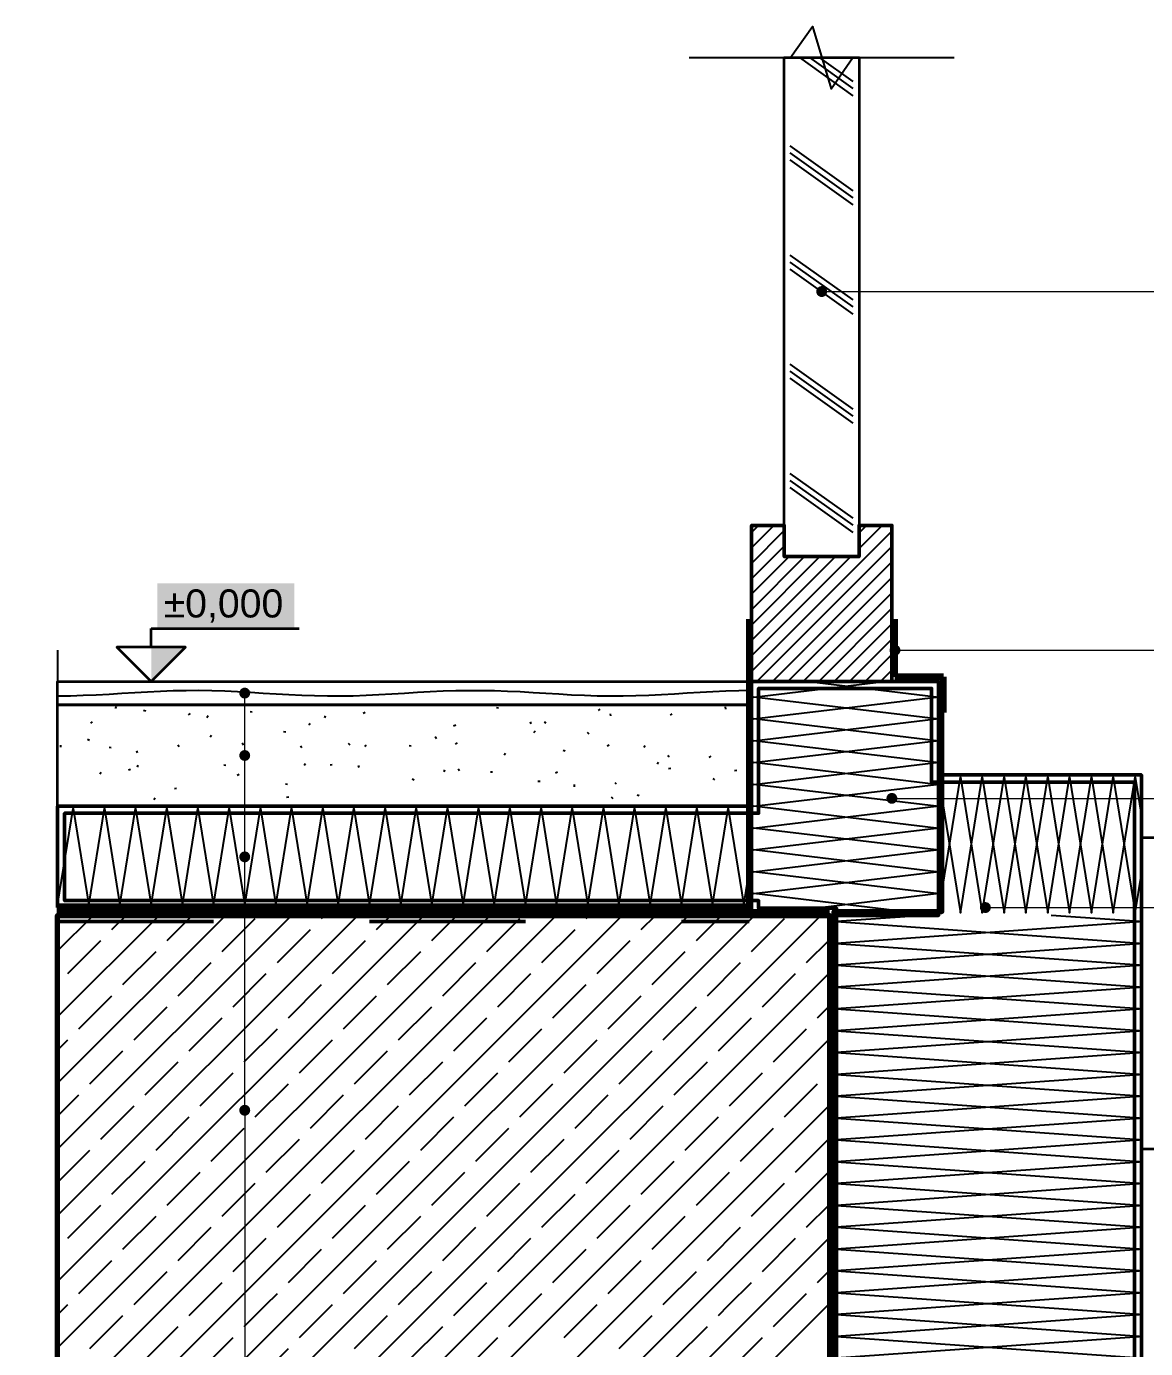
# Model space of a CAD drawing. Header units: metres. Extents: x -0.3 to 46, y -1.6 to 0.9.
# Drawn here: x 21.459 to 22.177, y -0.428 to 0.42 of the extents above; entities that cross this region are included whole.
import ezdxf

# ---------------------------------------------------------------- set-up
doc = ezdxf.new("R2010")
doc.units = ezdxf.units.M
for name, pattern in [('KRESKOWA', [5.25, 4.2, -1.05]), ('KRESKOWA_DROBNA', [3.15, 2.1, -1.05]), ('KROPKOWA', [1.05, 0, -1.05]), ('PUNKTOWA_KROTKA', [6.3, 4.2, -1.05, 0, -1.05])]:
    doc.linetypes.add(name, pattern=pattern)
for name, color, linetype, lineweight, true_color in [('A-DET-HYDRO', 5, 'Continuous', 50, 0x1565c0), ('A-DET-IZOL', 30, 'Continuous', 35, 0xef6c00), ('A-DET-MEMBRANY', 8, 'PUNKTOWA_KROTKA', 25, 0x455a64), ('A-DET-PARO', 6, 'Continuous', 35, 0x7b1fa2), ('A-DET-SZCZEL', 1, 'KRESKOWA', 35, 0xd32f2f)]:
    doc.layers.add(name, color=color, linetype=linetype, lineweight=lineweight, true_color=true_color)
for name, color, linetype, lineweight in [('A-DET-PRZERWA', 8, 'Continuous', 25), ('A-DET-TASMA', 6, 'Continuous', 50), ('A-KRESKOWANIE', 8, 'Continuous', 18), ('A-MASKA', 7, 'Continuous', 18), ('A-OPISY', 2, 'Continuous', 25), ('A-RZEDNE', 1, 'Continuous', 25), ('A-SCIANY-IZOL', 4, 'Continuous', 35), ('A-SCIANY-KONSTR', 7, 'Continuous', 50), ('A-WARSTWY', 8, 'Continuous', 25)]:
    doc.layers.add(name, color=color, linetype=linetype, lineweight=lineweight)
doc.styles.add('PL_ARIAL', font='arial.ttf')

msp = doc.modelspace()

# ---------------------------------------------------------------- hatches: boundary and pattern name
at = {"layer": 'A-MASKA', "true_color": 0xffffff}
msp.add_hatch(color=7, dxfattribs=at).paths.add_polyline_path([(21.5431, 0.03304), (21.63093, 0.03304), (21.63093, 0.063), (21.5431, 0.063)])
at = {"layer": 'A-OPISY', "true_color": 0x000000}
for points in [[(21.9726, 0.25), (21.97248, 0.25091), (21.97213, 0.25175), (21.97158, 0.25247), (21.97085, 0.25303), (21.97001, 0.25338), (21.9691, 0.2535), (21.9682, 0.25338), (21.96735, 0.25303), (21.96663, 0.25247), (21.96607, 0.25175), (21.96572, 0.25091), (21.9656, 0.25), (21.96572, 0.24909), (21.96607, 0.24825), (21.96663, 0.24753), (21.96735, 0.24697), (21.9682, 0.24662), (21.9691, 0.2465), (21.97001, 0.24662), (21.97085, 0.24697), (21.97158, 0.24753), (21.97213, 0.24825), (21.97248, 0.24909)], [(22.0196, 0.02), (22.01948, 0.02091), (22.01913, 0.02175), (22.01858, 0.02247), (22.01785, 0.02303), (22.01701, 0.02338), (22.0161, 0.0235), (22.0152, 0.02338), (22.01435, 0.02303), (22.01363, 0.02247), (22.01307, 0.02175), (22.01272, 0.02091), (22.0126, 0.02), (22.01272, 0.01909), (22.01307, 0.01825), (22.01363, 0.01753), (22.01435, 0.01697), (22.0152, 0.01662), (22.0161, 0.0165), (22.01701, 0.01662), (22.01785, 0.01697), (22.01858, 0.01753), (22.01913, 0.01825), (22.01948, 0.01909)], [(21.6026, -0.0075), (21.60248, -0.00659), (21.60213, -0.00575), (21.60158, -0.00503), (21.60085, -0.00447), (21.60001, -0.00412), (21.5991, -0.004), (21.5982, -0.00412), (21.59735, -0.00447), (21.59663, -0.00503), (21.59607, -0.00575), (21.59572, -0.00659), (21.5956, -0.0075), (21.59572, -0.00841), (21.59607, -0.00925), (21.59663, -0.00997), (21.59735, -0.01053), (21.5982, -0.01088), (21.5991, -0.011), (21.60001, -0.01088), (21.60085, -0.01053), (21.60158, -0.00997), (21.60213, -0.00925), (21.60248, -0.00841)], [(21.6026, -0.0475), (21.60248, -0.04659), (21.60213, -0.04575), (21.60158, -0.04503), (21.60085, -0.04447), (21.60001, -0.04412), (21.5991, -0.044), (21.5982, -0.04412), (21.59735, -0.04447), (21.59663, -0.04503), (21.59607, -0.04575), (21.59572, -0.04659), (21.5956, -0.0475), (21.59572, -0.04841), (21.59607, -0.04925), (21.59663, -0.04997), (21.59735, -0.05053), (21.5982, -0.05088), (21.5991, -0.051), (21.60001, -0.05088), (21.60085, -0.05053), (21.60158, -0.04997), (21.60213, -0.04925), (21.60248, -0.04841)], [(22.0176, -0.075), (22.01748, -0.07409), (22.01713, -0.07325), (22.01658, -0.07253), (22.01585, -0.07197), (22.01501, -0.07162), (22.0141, -0.0715), (22.0132, -0.07162), (22.01235, -0.07197), (22.01163, -0.07253), (22.01107, -0.07325), (22.01072, -0.07409), (22.0106, -0.075), (22.01072, -0.07591), (22.01107, -0.07675), (22.01163, -0.07747), (22.01235, -0.07803), (22.0132, -0.07838), (22.0141, -0.0785), (22.01501, -0.07838), (22.01585, -0.07803), (22.01658, -0.07747), (22.01713, -0.07675), (22.01748, -0.07591)], [(21.6026, -0.1125), (21.60248, -0.11159), (21.60213, -0.11075), (21.60158, -0.11003), (21.60085, -0.10947), (21.60001, -0.10912), (21.5991, -0.109), (21.5982, -0.10912), (21.59735, -0.10947), (21.59663, -0.11003), (21.59607, -0.11075), (21.59572, -0.11159), (21.5956, -0.1125), (21.59572, -0.11341), (21.59607, -0.11425), (21.59663, -0.11497), (21.59735, -0.11553), (21.5982, -0.11588), (21.5991, -0.116), (21.60001, -0.11588), (21.60085, -0.11553), (21.60158, -0.11497), (21.60213, -0.11425), (21.60248, -0.11341)], [(21.6026, -0.1475), (21.60248, -0.14659), (21.60213, -0.14575), (21.60158, -0.14503), (21.60085, -0.14447), (21.60001, -0.14412), (21.5991, -0.144), (21.5982, -0.14412), (21.59735, -0.14447), (21.59663, -0.14503), (21.59607, -0.14575), (21.59572, -0.14659), (21.5956, -0.1475), (21.59572, -0.14841), (21.59607, -0.14925), (21.59663, -0.14997), (21.59735, -0.15053), (21.5982, -0.15088), (21.5991, -0.151), (21.60001, -0.15088), (21.60085, -0.15053), (21.60158, -0.14997), (21.60213, -0.14925), (21.60248, -0.14841)], [(22.0776, -0.145), (22.07748, -0.14409), (22.07713, -0.14325), (22.07658, -0.14253), (22.07585, -0.14197), (22.07501, -0.14162), (22.0741, -0.1415), (22.0732, -0.14162), (22.07235, -0.14197), (22.07163, -0.14253), (22.07107, -0.14325), (22.07072, -0.14409), (22.0706, -0.145), (22.07072, -0.14591), (22.07107, -0.14675), (22.07163, -0.14747), (22.07235, -0.14803), (22.0732, -0.14838), (22.0741, -0.1485), (22.07501, -0.14838), (22.07585, -0.14803), (22.07658, -0.14747), (22.07713, -0.14675), (22.07748, -0.14591)], [(21.6026, -0.275), (21.60248, -0.27409), (21.60213, -0.27325), (21.60158, -0.27253), (21.60085, -0.27197), (21.60001, -0.27162), (21.5991, -0.2715), (21.5982, -0.27162), (21.59735, -0.27197), (21.59663, -0.27253), (21.59607, -0.27325), (21.59572, -0.27409), (21.5956, -0.275), (21.59572, -0.27591), (21.59607, -0.27675), (21.59663, -0.27747), (21.59735, -0.27803), (21.5982, -0.27838), (21.5991, -0.2785), (21.60001, -0.27838), (21.60085, -0.27803), (21.60158, -0.27747), (21.60213, -0.27675), (21.60248, -0.27591)]]:
    msp.add_hatch(color=7, dxfattribs=at).paths.add_polyline_path(points)
at = {"layer": 'A-RZEDNE', "true_color": 0x000000}
msp.add_hatch(color=7, dxfattribs=at).paths.add_polyline_path([(21.5391, 0), (21.5611, 0.022), (21.5391, 0.022)])

# ---------------------------------------------------------------- linework, layer by layer
at = {"layer": 'A-DET-HYDRO', "linetype": 'Continuous', "lineweight": 70, "ltscale": 0.01, "true_color": 0x1565c0, "flags": 128}
for points in [[(21.9771, -0.7), (21.9771, -0.1475), (22.0461, -0.1475), (22.0461, 0)], [(21.4791, -0.1475), (21.9741, -0.1475)]]:
    msp.add_lwpolyline(points, dxfattribs=at)
at = {"layer": 'A-DET-IZOL', "lineweight": 50, "ltscale": 0.01, "true_color": 0xef6c00}
msp.add_lwpolyline([(21.9786, -0.7045), (21.9786, -0.1455), (21.9286, -0.1455), (21.9286, -0.1405), (21.4836, -0.1405), (21.4836, -0.0845), (21.9286, -0.0845), (21.9286, -0.0045), (22.0396, -0.0045), (22.0396, -0.0645), (22.1696, -0.0645), (22.1696, -0.8955), (21.4836, -0.8955), (21.4836, -0.7045)], close=True, dxfattribs=at)
at = {"layer": 'A-DET-MEMBRANY', "linetype": 'KRESKOWA_DROBNA', "lineweight": 25, "ltscale": 0.01, "true_color": 0x757575, "flags": 128}
msp.add_lwpolyline([(22.1741, -0.3), (22.8291, -0.3)], dxfattribs=at)
at = {"layer": 'A-DET-PARO', "linetype": 'Continuous', "lineweight": 50, "ltscale": 0.01, "true_color": 0x7b1fa2, "flags": 128}
msp.add_lwpolyline([(21.4791, -0.1435), (21.9226, -0.1435)], dxfattribs=at)
at = {"layer": 'A-DET-PRZERWA', "lineweight": 25, "ltscale": 0.01, "true_color": 0x000000}
for points in [[(21.8841, 0.4), (21.9491, 0.4), (21.9631, 0.42), (21.9751, 0.38), (21.9891, 0.4), (22.0541, 0.4)], [(21.4791, 0.02), (21.4791, -0.48), (21.4991, -0.494), (21.4591, -0.506), (21.4791, -0.52), (21.4791, -1.02)]]:
    msp.add_lwpolyline(points, dxfattribs=at)
at = {"layer": 'A-DET-SZCZEL', "linetype": 'KRESKOWA', "lineweight": 50, "ltscale": 0.01, "true_color": 0xd32f2f, "flags": 128}
msp.add_lwpolyline([(21.4791, -0.154), (21.9226, -0.154)], dxfattribs=at)
at = {"layer": 'A-DET-TASMA', "linetype": 'Continuous', "lineweight": 100, "ltscale": 0.01, "true_color": 0x7b1fa2, "flags": 128}
msp.add_lwpolyline([(21.9226, 0.04), (21.9226, -0.1505)], dxfattribs=at)
at = {"layer": 'A-DET-TASMA', "linetype": 'KROPKOWA', "lineweight": 100, "ltscale": 0.01, "true_color": 0x1565c0, "flags": 128}
msp.add_lwpolyline([(22.0471, -0.02), (22.0471, 0.003), (22.0161, 0.003), (22.0161, 0.04)], dxfattribs=at)
at = {"layer": 'A-KRESKOWANIE', "lineweight": 25, "ltscale": 0.01}
for points in [[(21.98926, 0.3756), (21.9551, 0.4)], [(21.98926, 0.3801), (21.9614, 0.4)], [(21.98926, 0.3846), (21.9677, 0.4)], [(21.98926, 0.3146), (21.94894, 0.3434)], [(21.98926, 0.3101), (21.94894, 0.3389)], [(21.98926, 0.3056), (21.94894, 0.3344)], [(21.98926, 0.2446), (21.94894, 0.2734)], [(21.98926, 0.2401), (21.94894, 0.2689)], [(21.98926, 0.2356), (21.94894, 0.2644)], [(21.98926, 0.1746), (21.94894, 0.2034)], [(21.98926, 0.1701), (21.94894, 0.1989)], [(21.98926, 0.1656), (21.94894, 0.1944)], [(21.98926, 0.1046), (21.94894, 0.1334)], [(21.98926, 0.1001), (21.94894, 0.1289)], [(21.98926, 0.0956), (21.94894, 0.1244)], [(21.9241, 0.0856), (21.9385, 0.1)], [(21.9241, 0.0955), (21.9286, 0.1)], [(21.9241, 0.0757), (21.9451, 0.0967)], [(21.9241, 0.00641), (22.0141, 0.09641)], [(21.9931, 0.08531), (22.0078, 0.1)], [(21.9931, 0.09521), (21.9979, 0.1)], [(21.9241, 0.0658), (21.9451, 0.0868)], [(21.92759, 0), (22.0141, 0.08651)], [(21.9241, 0.01631), (21.9878, 0.08)], [(21.9241, 0.02621), (21.9779, 0.08)], [(21.9241, 0.03611), (21.968, 0.08)], [(21.9241, 0.04601), (21.9581, 0.08)], [(21.9241, 0.0559), (21.9482, 0.08)], [(21.93749, 0), (22.0141, 0.07661)], [(21.94739, 0), (22.0141, 0.06671)], [(21.95729, 0), (22.0141, 0.05681)], [(21.96719, 0), (22.0141, 0.04691)], [(21.97709, 0), (22.0141, 0.03701)], [(21.98699, 0), (22.0141, 0.02711)], [(21.99689, 0), (22.0141, 0.01721)], [(22.0426, -0.15), (21.9256, -0.136), (22.0426, -0.122), (21.9256, -0.108), (22.0426, -0.094), (21.9256, -0.08), (22.0426, -0.066), (21.9256, -0.052), (22.0426, -0.038), (21.9256, -0.024), (22.0426, -0.01), (21.95903, 0)], [(21.9256, -0.15), (22.0426, -0.136), (21.9256, -0.122), (22.0426, -0.108), (21.9256, -0.094), (22.0426, -0.08), (21.9256, -0.066), (22.0426, -0.052), (21.9256, -0.038), (22.0426, -0.024), (21.9256, -0.01), (22.00917, 0)], [(22.00679, 0), (22.0141, 0.00731)], [(21.4791, -0.00929), (21.48734, -0.00917), (21.49558, -0.00892), (21.50382, -0.00855), (21.51206, -0.00809), (21.52031, -0.00758), (21.52855, -0.00707), (21.53679, -0.00659), (21.54503, -0.00619), (21.55327, -0.00589), (21.56151, -0.00573), (21.56975, -0.00571), (21.57799, -0.00584), (21.58623, -0.00611), (21.59447, -0.00649), (21.60271, -0.00695), (21.61095, -0.00746), (21.61919, -0.00797), (21.62744, -0.00844), (21.63568, -0.00884), (21.64392, -0.00913), (21.65216, -0.00928), (21.6604, -0.00928), (21.66864, -0.00914), (21.67688, -0.00887), (21.68512, -0.00848), (21.69336, -0.00801), (21.7016, -0.0075), (21.70984, -0.00699), (21.71808, -0.00652), (21.72632, -0.00613), (21.73456, -0.00586), (21.74281, -0.00572), (21.75105, -0.00572), (21.75929, -0.00587), (21.76753, -0.00616), (21.77577, -0.00656), (21.78401, -0.00703), (21.79225, -0.00754), (21.80049, -0.00805), (21.80873, -0.00851), (21.81697, -0.00889), (21.82521, -0.00916), (21.83345, -0.00929), (21.84169, -0.00927), (21.84994, -0.00911), (21.85818, -0.00881), (21.86642, -0.00841), (21.87466, -0.00793), (21.8829, -0.00742), (21.89114, -0.00691), (21.89938, -0.00645), (21.90762, -0.00608), (21.91586, -0.00583), (21.9241, -0.00571)], [(21.51623, -0.01741), (21.51682, -0.01614)], [(21.76185, -0.01711), (21.76047, -0.0169)], [(21.90756, -0.01778), (21.9074, -0.01639)], [(21.53557, -0.01914), (21.53424, -0.01871)], [(21.5631, -0.02139), (21.56421, -0.02055)], [(21.57482, -0.02305), (21.5756, -0.02188)], [(21.60391, -0.01981), (21.60252, -0.01961)], [(21.65042, -0.02345), (21.65093, -0.02214)], [(21.67513, -0.02032), (21.67637, -0.01968)], [(21.82599, -0.01871), (21.82696, -0.0177)], [(21.83388, -0.02213), (21.83367, -0.02074)], [(21.87207, -0.02167), (21.87318, -0.02081)], [(21.50038, -0.02673), (21.50146, -0.02585)], [(21.62541, -0.03261), (21.62404, -0.03233)], [(21.64015, -0.02783), (21.6413, -0.02704)], [(21.73307, -0.02841), (21.73439, -0.02794)], [(21.78277, -0.02724), (21.78241, -0.02589)], [(21.78455, -0.03279), (21.78549, -0.03175)], [(21.79245, -0.02673), (21.79123, -0.02604)], [(21.81998, -0.03374), (21.81895, -0.0328)], [(21.48123, -0.04225), (21.48114, -0.04085)], [(21.49945, -0.03795), (21.49821, -0.0373)], [(21.51346, -0.0426), (21.51209, -0.04233)], [(21.55702, -0.04187), (21.55638, -0.04062)], [(21.57684, -0.03548), (21.57786, -0.03452)], [(21.59833, -0.04078), (21.59746, -0.03968)], [(21.63562, -0.04265), (21.63481, -0.04151)], [(21.66666, -0.04082), (21.66573, -0.03978)], [(21.67613, -0.04166), (21.67728, -0.04085)], [(21.70593, -0.04142), (21.70454, -0.04128)], [(21.72204, -0.03673), (21.72131, -0.03554)], [(21.73432, -0.04023), (21.73548, -0.03945)], [(21.83149, -0.04135), (21.83273, -0.04071)], [(21.85493, -0.04218), (21.85582, -0.0411)], [(21.53032, -0.04584), (21.52999, -0.04448)], [(21.76557, -0.04708), (21.7664, -0.04596)], [(21.8046, -0.04462), (21.80325, -0.04425)], [(21.87149, -0.04836), (21.8704, -0.04747)], [(21.897, -0.04882), (21.89812, -0.04798)], [(21.92153, -0.04701), (21.9228, -0.04643)], [(21.5062, -0.0593), (21.5071, -0.05823)], [(21.52454, -0.05677), (21.52587, -0.05634)], [(21.53023, -0.05507), (21.53082, -0.0538)], [(21.58694, -0.05399), (21.58559, -0.05361)], [(21.63711, -0.0537), (21.63813, -0.05274)], [(21.65381, -0.05345), (21.65518, -0.0532)], [(21.67248, -0.05518), (21.67203, -0.05386)], [(21.72709, -0.05804), (21.72739, -0.05667)], [(21.73679, -0.0574), (21.73607, -0.0562)], [(21.75663, -0.058), (21.75803, -0.0579)], [(21.79838, -0.05868), (21.79962, -0.05805)], [(21.86387, -0.05314), (21.86449, -0.05188)], [(21.87091, -0.05589), (21.87227, -0.05556)], [(21.91324, -0.05711), (21.91463, -0.05696)], [(21.59426, -0.06002), (21.59558, -0.05956)], [(21.62662, -0.06605), (21.62523, -0.06591)], [(21.7077, -0.06338), (21.70647, -0.06271)], [(21.78715, -0.06398), (21.78855, -0.06396)], [(21.81058, -0.06754), (21.81065, -0.06615)], [(21.83761, -0.06598), (21.83656, -0.06505)], [(21.90063, -0.06314), (21.8996, -0.06219)], [(22.0441, -0.1485), (22.0581, -0.0615), (22.0721, -0.1485), (22.0861, -0.0615), (22.1001, -0.1485), (22.1141, -0.0615), (22.1281, -0.1485), (22.1421, -0.0615), (22.1561, -0.1485), (22.1701, -0.0615), (22.1741, -0.08636)], [(22.0441, -0.0615), (22.0581, -0.1485), (22.0721, -0.0615), (22.0861, -0.1485), (22.1001, -0.0615), (22.1141, -0.1485), (22.1281, -0.0615), (22.1421, -0.1485), (22.1561, -0.0615), (22.1701, -0.1485), (22.1741, -0.12364)], [(21.54098, -0.07585), (21.54171, -0.07466)], [(21.554, -0.06866), (21.55537, -0.06838)], [(21.6259, -0.07414), (21.62729, -0.07398)], [(21.83526, -0.07521), (21.83425, -0.07425)], [(21.85204, -0.07333), (21.85068, -0.07299)], [(21.4791, -0.1435), (21.4891, -0.0815), (21.4991, -0.1435), (21.5091, -0.0815), (21.5191, -0.1435), (21.5291, -0.0815), (21.5391, -0.1435), (21.5491, -0.0815), (21.5591, -0.1435), (21.5691, -0.0815), (21.5791, -0.1435), (21.5891, -0.0815), (21.5991, -0.1435), (21.6091, -0.0815), (21.6191, -0.1435), (21.6291, -0.0815), (21.6391, -0.1435), (21.6491, -0.0815), (21.6591, -0.1435), (21.6691, -0.0815), (21.6791, -0.1435), (21.6891, -0.0815), (21.6991, -0.1435), (21.7091, -0.0815), (21.7191, -0.1435), (21.7291, -0.0815), (21.7391, -0.1435), (21.7491, -0.0815), (21.7591, -0.1435), (21.7691, -0.0815), (21.7791, -0.1435), (21.7891, -0.0815), (21.7991, -0.1435), (21.8091, -0.0815), (21.8191, -0.1435), (21.8291, -0.0815), (21.8391, -0.1435), (21.8491, -0.0815), (21.8591, -0.1435), (21.8691, -0.0815), (21.8791, -0.1435), (21.8891, -0.0815), (21.8991, -0.1435), (21.9091, -0.0815), (21.9191, -0.1435), (21.9241, -0.1125)], [(21.4791, -0.38485), (21.71395, -0.15)], [(21.4791, -0.34243), (21.67153, -0.15)], [(21.4791, -0.3), (21.6291, -0.15)], [(21.4791, -0.25757), (21.58668, -0.15)], [(21.4791, -0.21515), (21.54425, -0.15)], [(21.4791, -0.17272), (21.50182, -0.15)], [(21.4791, -0.15151), (21.48061, -0.15)], [(21.50638, -0.4), (21.75638, -0.15)], [(21.51394, -0.1591), (21.52304, -0.15)], [(21.54881, -0.4), (21.79881, -0.15)], [(21.54929, -0.16617), (21.56546, -0.15)], [(21.58465, -0.17324), (21.60586, -0.15203)], [(21.59123, -0.4), (21.84123, -0.15)], [(21.63366, -0.4), (21.88366, -0.15)], [(21.64829, -0.15203), (21.65032, -0.15)], [(21.67609, -0.4), (21.92609, -0.15)], [(21.68364, -0.1591), (21.69274, -0.15)], [(21.71851, -0.4), (21.96851, -0.15)], [(21.719, -0.16617), (21.73517, -0.15)], [(21.75435, -0.17324), (21.77557, -0.15203)], [(21.81799, -0.15203), (21.82002, -0.15)], [(21.85335, -0.1591), (21.86245, -0.15)], [(21.8887, -0.16617), (21.90487, -0.15)], [(21.92406, -0.17324), (21.94527, -0.15203)], [(21.9756, -0.434), (22.1726, -0.42), (21.9756, -0.406), (22.1726, -0.392), (21.9756, -0.378), (22.1726, -0.364), (21.9756, -0.35), (22.1726, -0.336), (21.9756, -0.322), (22.1726, -0.308), (21.9756, -0.294), (22.1726, -0.28), (21.9756, -0.266), (22.1726, -0.252), (21.9756, -0.238), (22.1726, -0.224), (21.9756, -0.21), (22.1726, -0.196), (21.9756, -0.182), (22.1726, -0.168), (21.9756, -0.154), (22.03189, -0.15)], [(22.1726, -0.434), (21.9756, -0.42), (22.1726, -0.406), (21.9756, -0.392), (22.1726, -0.378), (21.9756, -0.364), (22.1726, -0.35), (21.9756, -0.336), (22.1726, -0.322), (21.9756, -0.308), (22.1726, -0.294), (21.9756, -0.28), (22.1726, -0.266), (21.9756, -0.252), (22.1726, -0.238), (21.9756, -0.224), (22.1726, -0.21), (21.9756, -0.196), (22.1726, -0.182), (21.9756, -0.168), (22.1726, -0.154), (22.11632, -0.15)], [(21.62, -0.18031), (21.64122, -0.1591)], [(21.78971, -0.18031), (21.81092, -0.1591)], [(21.48565, -0.18738), (21.50687, -0.16617)], [(21.65536, -0.18738), (21.67657, -0.16617)], [(21.82506, -0.18738), (21.84628, -0.16617)], [(21.95941, -0.18031), (21.9741, -0.16562)], [(21.52101, -0.19445), (21.54222, -0.17324)], [(21.69071, -0.19445), (21.71193, -0.17324)], [(21.86042, -0.19445), (21.88163, -0.17324)], [(21.55636, -0.20153), (21.57758, -0.18031)], [(21.72607, -0.20153), (21.74728, -0.18031)], [(21.89577, -0.20153), (21.91699, -0.18031)], [(21.59172, -0.2086), (21.61293, -0.18738)], [(21.62707, -0.21567), (21.64829, -0.19445)], [(21.76094, -0.4), (21.9741, -0.18684)], [(21.76142, -0.2086), (21.78264, -0.18738)], [(21.79678, -0.21567), (21.81799, -0.19445)], [(21.93113, -0.2086), (21.95234, -0.18738)], [(21.49272, -0.22274), (21.51394, -0.20153)], [(21.66243, -0.22274), (21.68364, -0.20153)], [(21.83213, -0.22274), (21.85335, -0.20153)], [(21.52808, -0.22981), (21.54929, -0.2086)], [(21.69778, -0.22981), (21.719, -0.2086)], [(21.86749, -0.22981), (21.8887, -0.2086)], [(21.96649, -0.21567), (21.9741, -0.20805)], [(21.56343, -0.23688), (21.58465, -0.21567)], [(21.73314, -0.23688), (21.75435, -0.21567)], [(21.90285, -0.23688), (21.92406, -0.21567)], [(21.59879, -0.24395), (21.62, -0.22274)], [(21.7685, -0.24395), (21.78971, -0.22274)], [(21.9382, -0.24395), (21.95941, -0.22274)], [(21.4791, -0.23636), (21.48565, -0.22981)], [(21.49979, -0.25809), (21.52101, -0.23688)], [(21.63415, -0.25102), (21.65536, -0.22981)], [(21.6695, -0.25809), (21.69071, -0.23688)], [(21.80337, -0.4), (21.9741, -0.22926)], [(21.80385, -0.25102), (21.82506, -0.22981)], [(21.83921, -0.25809), (21.86042, -0.23688)], [(21.53515, -0.26517), (21.55636, -0.24395)], [(21.70486, -0.26517), (21.72607, -0.24395)], [(21.87456, -0.26517), (21.89577, -0.24395)], [(21.57051, -0.27224), (21.59172, -0.25102)], [(21.74021, -0.27224), (21.76142, -0.25102)], [(21.90992, -0.27224), (21.93113, -0.25102)], [(21.97356, -0.25102), (21.9741, -0.25048)], [(21.60586, -0.27931), (21.62707, -0.25809)], [(21.77557, -0.27931), (21.79678, -0.25809)], [(21.94527, -0.27931), (21.96649, -0.25809)], [(21.4791, -0.27879), (21.49272, -0.26517)], [(21.64122, -0.28638), (21.66243, -0.26517)], [(21.81092, -0.28638), (21.83213, -0.26517)], [(21.50687, -0.29345), (21.52808, -0.27224)], [(21.54222, -0.30052), (21.56343, -0.27931)], [(21.67657, -0.29345), (21.69778, -0.27224)], [(21.71193, -0.30052), (21.73314, -0.27931)], [(21.84579, -0.4), (21.9741, -0.27169)], [(21.84628, -0.29345), (21.86749, -0.27224)], [(21.88163, -0.30052), (21.90285, -0.27931)], [(21.57758, -0.30759), (21.59879, -0.28638)], [(21.74728, -0.30759), (21.7685, -0.28638)], [(21.91699, -0.30759), (21.9382, -0.28638)], [(21.61293, -0.31466), (21.63415, -0.29345)], [(21.78264, -0.31466), (21.80385, -0.29345)], [(21.95234, -0.31466), (21.97356, -0.29345)], [(21.4791, -0.32121), (21.49979, -0.30052)], [(21.64829, -0.32173), (21.6695, -0.30052)], [(21.81799, -0.32173), (21.83921, -0.30052)], [(21.51394, -0.3288), (21.53515, -0.30759)], [(21.68364, -0.3288), (21.70486, -0.30759)], [(21.85335, -0.3288), (21.87456, -0.30759)], [(21.54929, -0.33588), (21.57051, -0.31466)], [(21.58465, -0.34295), (21.60586, -0.32173)], [(21.719, -0.33588), (21.74021, -0.31466)], [(21.75435, -0.34295), (21.77557, -0.32173)], [(21.88822, -0.4), (21.9741, -0.31412)], [(21.8887, -0.33588), (21.90992, -0.31466)], [(21.92406, -0.34295), (21.94527, -0.32173)], [(21.62, -0.35002), (21.64122, -0.3288)], [(21.78971, -0.35002), (21.81092, -0.3288)], [(21.48565, -0.35709), (21.50687, -0.33588)], [(21.65536, -0.35709), (21.67657, -0.33588)], [(21.82506, -0.35709), (21.84628, -0.33588)], [(21.95941, -0.35002), (21.9741, -0.33533)], [(21.52101, -0.36416), (21.54222, -0.34295)], [(21.69071, -0.36416), (21.71193, -0.34295)], [(21.86042, -0.36416), (21.88163, -0.34295)], [(21.55636, -0.37123), (21.57758, -0.35002)], [(21.72607, -0.37123), (21.74728, -0.35002)], [(21.89577, -0.37123), (21.91699, -0.35002)], [(21.59172, -0.3783), (21.61293, -0.35709)], [(21.62707, -0.38537), (21.64829, -0.36416)], [(21.76142, -0.3783), (21.78264, -0.35709)], [(21.79678, -0.38537), (21.81799, -0.36416)], [(21.93065, -0.4), (21.9741, -0.35654)], [(21.93113, -0.3783), (21.95234, -0.35709)], [(21.49272, -0.39244), (21.51394, -0.37123)], [(21.66243, -0.39244), (21.68364, -0.37123)], [(21.83213, -0.39244), (21.85335, -0.37123)], [(21.52808, -0.39952), (21.54929, -0.3783)], [(21.69778, -0.39952), (21.719, -0.3783)], [(21.86749, -0.39952), (21.8887, -0.3783)], [(21.96649, -0.38537), (21.9741, -0.37776)], [(21.57002, -0.4), (21.58465, -0.38537)], [(21.73973, -0.4), (21.75435, -0.38537)], [(21.90943, -0.4), (21.92406, -0.38537)], [(21.61245, -0.4), (21.62, -0.39244)], [(21.78215, -0.4), (21.78971, -0.39244)], [(21.95186, -0.4), (21.95941, -0.39244)], [(21.4791, -0.68184), (21.76094, -0.4)], [(21.4791, -0.63941), (21.71851, -0.4)], [(21.4791, -0.59698), (21.67609, -0.4)], [(21.4791, -0.55456), (21.63366, -0.4)], [(21.4791, -0.51213), (21.59123, -0.4)], [(21.4791, -0.46971), (21.54881, -0.4)], [(21.4791, -0.42728), (21.50638, -0.4)], [(21.4791, -0.40607), (21.48517, -0.4)], [(21.48517, -0.4), (21.48565, -0.39952)], [(21.49979, -0.4278), (21.52101, -0.40659)], [(21.50337, -0.7), (21.80337, -0.4)], [(21.54579, -0.7), (21.84579, -0.4)], [(21.56343, -0.40659), (21.57002, -0.4)], [(21.58822, -0.7), (21.88822, -0.4)], [(21.59879, -0.41366), (21.61245, -0.4)], [(21.63065, -0.7), (21.93065, -0.4)], [(21.63415, -0.42073), (21.65487, -0.4)], [(21.65487, -0.4), (21.65536, -0.39952)], [(21.6695, -0.4278), (21.69071, -0.40659)], [(21.67307, -0.7), (21.97307, -0.4)], [(21.73314, -0.40659), (21.73973, -0.4)], [(21.7685, -0.41366), (21.78215, -0.4)], [(21.80385, -0.42073), (21.82458, -0.4)], [(21.82458, -0.4), (21.82506, -0.39952)], [(21.83921, -0.4278), (21.86042, -0.40659)], [(21.90285, -0.40659), (21.90943, -0.4)], [(21.9382, -0.41366), (21.95186, -0.4)], [(21.97307, -0.4), (21.9741, -0.39897)], [(21.53515, -0.43487), (21.55636, -0.41366)], [(21.70486, -0.43487), (21.72607, -0.41366)], [(21.87456, -0.43487), (21.89577, -0.41366)], [(21.57051, -0.44194), (21.59172, -0.42073)], [(21.74021, -0.44194), (21.76142, -0.42073)], [(21.90992, -0.44194), (21.93113, -0.42073)], [(21.97356, -0.42073), (21.9741, -0.42018)], [(21.60586, -0.44901), (21.62707, -0.4278)]]:
    msp.add_lwpolyline(points, dxfattribs=at)
at = {"layer": 'A-OPISY', "lineweight": 18, "ltscale": 0.01}
for points in [[(21.9691, 0.25), (22.8841, 0.25), (22.9291, 0.32406), (22.9441, 0.32406)], [(22.0161, 0.02), (22.8841, 0.02), (22.9291, 0.09406), (22.9441, 0.09406)], [(21.5991, -0.275), (21.5991, -0.1475), (21.5991, -0.1125), (21.5991, -0.0475), (21.5991, -0.0075)], [(22.0141, -0.075), (22.8841, -0.075), (22.9291, -0.08494), (22.9441, -0.08494)], [(22.0741, -0.145), (22.8841, -0.145), (22.9291, -0.26394), (22.9441, -0.26394)], [(21.5991, -0.275), (21.5991, -1.03), (22.8841, -1.03), (22.9291, -0.98694), (22.9441, -0.98694)]]:
    msp.add_lwpolyline(points, dxfattribs=at)
at = {"layer": 'A-RZEDNE', "lineweight": 35, "ltscale": 0.01}
for points in [[(21.5391, 0.022), (21.5391, 0.034)], [(21.5391, 0.034), (21.63393, 0.034)], [(21.5141, 0), (21.5691, 0)]]:
    msp.add_lwpolyline(points, dxfattribs=at)
msp.add_lwpolyline([(21.5391, 0), (21.5611, 0.022), (21.5171, 0.022)], close=True, dxfattribs=at)
at = {"layer": 'A-SCIANY-IZOL', "lineweight": 50, "ltscale": 0.01}
for points in [[(21.9241, -0.15), (21.9241, -0.15), (21.9241, 0), (21.9241, 0), (21.9241, 0), (22.0441, 0), (22.0441, 0), (22.0441, 0), (22.0441, -0.15), (22.0441, -0.15), (22.0441, -0.15), (21.9241, -0.15)], [(21.4791, -0.145), (21.4791, -0.145), (21.4791, -0.08), (21.4791, -0.08), (21.4791, -0.08), (21.9241, -0.08), (21.9241, -0.08), (21.9241, -0.08), (21.9241, -0.145), (21.9241, -0.145), (21.9241, -0.145), (21.4791, -0.145)]]:
    msp.add_lwpolyline(points, close=True, dxfattribs=at)
msp.add_lwpolyline([(21.9741, -0.7), (21.9741, -0.15), (21.9741, -0.15), (21.9741, -0.15), (22.0441, -0.15), (22.0441, -0.15), (22.0441, -0.15), (22.0441, -0.15), (22.0441, -0.15), (22.0441, -0.15), (22.0441, -0.15), (22.0441, -0.15), (22.0441, -0.15), (22.0441, -0.15), (22.0441, -0.15), (22.0441, -0.15), (22.0441, -0.15), (22.0441, -0.15), (22.0441, -0.15), (22.0441, -0.15), (22.0441, -0.15), (22.0441, -0.06), (22.0441, -0.06), (22.0441, -0.06), (22.1741, -0.06), (22.1741, -0.06), (22.1741, -0.06), (22.1741, -0.9)], dxfattribs=at)
at = {"layer": 'A-SCIANY-KONSTR', "lineweight": 50, "ltscale": 0.01}
msp.add_lwpolyline([(21.9241, 0), (21.9241, 0), (21.9241, 0.1), (21.9241, 0.1), (21.9241, 0.1), (21.9451, 0.1), (21.9451, 0.1), (21.9451, 0.1), (21.9451, 0.08), (21.9451, 0.08), (21.9451, 0.08), (21.9451, 0.08), (21.9451, 0.08), (21.9451, 0.08), (21.9451, 0.08), (21.9451, 0.08), (21.9451, 0.08), (21.9451, 0.08), (21.9451, 0.08), (21.9451, 0.08), (21.9451, 0.08), (21.9451, 0.08), (21.9451, 0.08), (21.9451, 0.08), (21.9451, 0.08), (21.9931, 0.08), (21.9931, 0.08), (21.9931, 0.08), (21.9931, 0.08), (21.9931, 0.08), (21.9931, 0.08), (21.9931, 0.08), (21.9931, 0.08), (21.9931, 0.08), (21.9931, 0.08), (21.9931, 0.08), (21.9931, 0.08), (21.9931, 0.08), (21.9931, 0.08), (21.9931, 0.08), (21.9931, 0.08), (21.9931, 0.08), (21.9931, 0.1), (21.9931, 0.1), (21.9931, 0.1), (22.0141, 0.1), (22.0141, 0.1), (22.0141, 0.1), (22.0141, 0), (22.0141, 0), (22.0141, 0), (21.9241, 0)], close=True, dxfattribs=at)
at = {"layer": 'A-SCIANY-KONSTR', "lineweight": 70, "ltscale": 0.01}
msp.add_lwpolyline([(21.4791, -0.15), (21.4791, -0.15), (21.4791, -0.15), (21.9741, -0.15), (21.9741, -0.15), (21.9741, -0.15), (21.9741, -0.7), (21.9741, -0.7), (21.9741, -0.7), (21.4791, -0.7), (21.4791, -0.7), (21.4791, -0.7)], close=True, dxfattribs=at)
at = {"layer": 'A-WARSTWY', "lineweight": 35, "ltscale": 0.01}
for points in [[(21.9451, 0.4), (21.9451, 0.4), (21.9451, 0.4), (21.9931, 0.4), (21.9931, 0.4), (21.9931, 0.4), (21.9931, 0.08), (21.9931, 0.08), (21.9931, 0.08), (21.9451, 0.08), (21.9451, 0.08), (21.9451, 0.08)], [(21.4791, -0.015), (21.4791, -0.015), (21.4791, 0), (21.4791, 0), (21.4791, 0), (21.9241, 0), (21.9241, 0), (21.9241, 0), (21.9241, -0.015), (21.9241, -0.015), (21.9241, -0.015), (21.4791, -0.015)], [(21.4791, -0.08), (21.4791, -0.08), (21.4791, -0.015), (21.4791, -0.015), (21.4791, -0.015), (21.9241, -0.015), (21.9241, -0.015), (21.9241, -0.015), (21.9241, -0.08), (21.9241, -0.08), (21.9241, -0.08), (21.4791, -0.08)]]:
    msp.add_lwpolyline(points, close=True, dxfattribs=at)
msp.add_lwpolyline([(22.8291, -0.3), (22.1741, -0.3), (22.1741, -0.3), (22.1741, -0.3), (22.1741, -0.1), (22.1741, -0.1), (22.1741, -0.1), (22.1841, -0.1)], dxfattribs=at)

# ---------------------------------------------------------------- texts
at = {"layer": 'A-RZEDNE', "style": 'PL_ARIAL'}
msp.add_text('±0,000', height=0.018, dxfattribs=at).set_placement((21.5471, 0.041))

doc.saveas('drawing.dxf')
